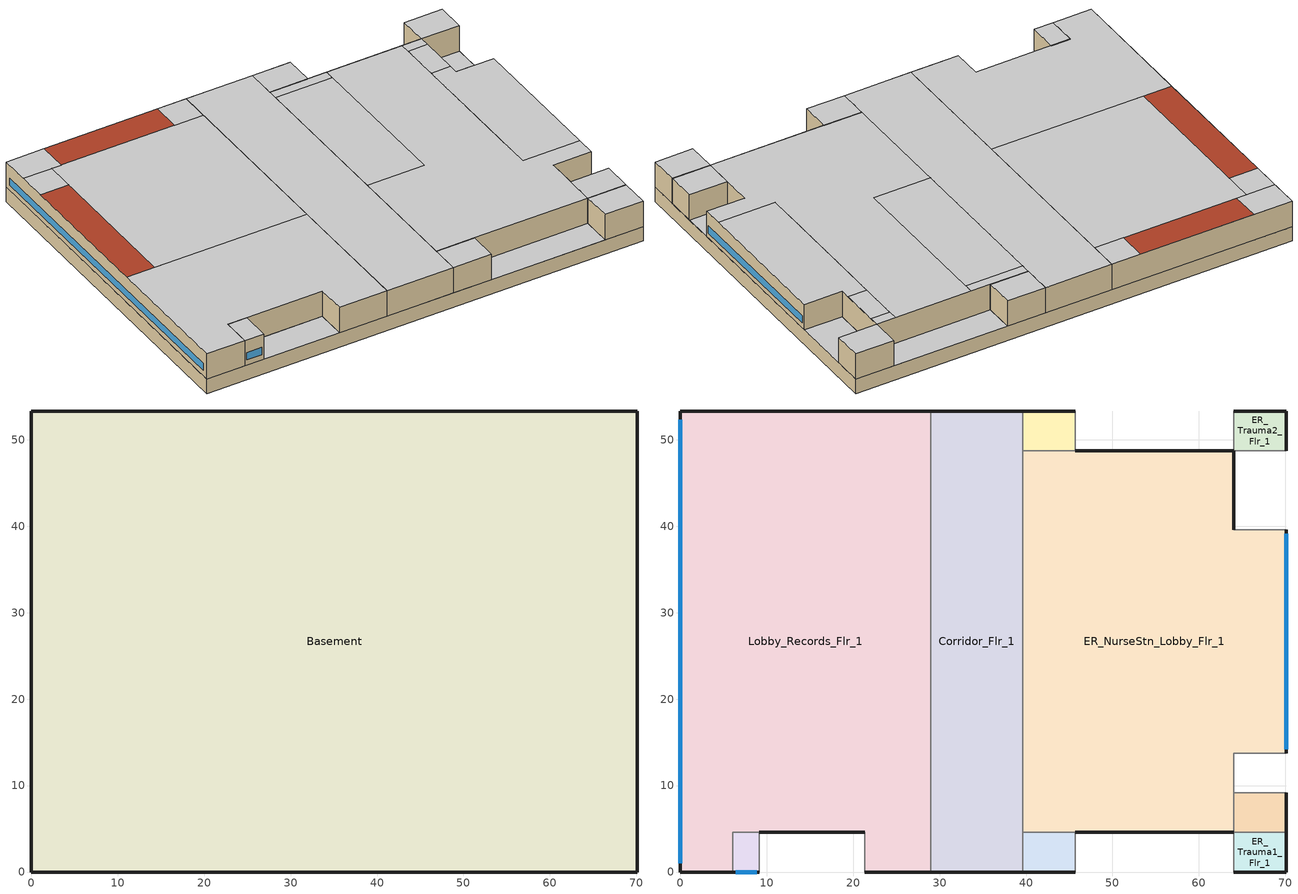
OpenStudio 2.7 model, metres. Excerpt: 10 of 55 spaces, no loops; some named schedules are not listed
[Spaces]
Basement
 floor othersidecoefficients: 70.1,53.34 70.1,0 0,0 0,53.34 z-2.44
 wall othersidecoefficients: 70.1,53.34 0,53.34 0,0 70.1,0 70.1,53.34 z-2.44:0
 ceiling adiabatic: 39.62,0 39.62,53.34 28.96,53.34 28.96,0 z0; 70.1,4.57 70.1,9.14 64.01,9.14 64.01,4.57 z0; 9.14,0 9.14,4.57 6.1,4.57 6.1,0 z0; 45.72,0 45.72,4.57 39.62,4.57 39.62,0 z0; 28.96,0 28.96,53.34 0,53.34 0,0 6.1,0 6.1,4.57 21.34,4.57 21.34,0 z0; 45.72,48.77 45.72,53.34 39.62,53.34 39.62,48.77 z0; 70.1,48.77 70.1,53.34 64.01,53.34 64.01,48.77 z0; 70.1,0 70.1,4.57 64.01,4.57 64.01,0 z0; 64.01,4.57 64.01,13.72 70.1,13.72 70.1,39.62 64.01,39.62 64.01,48.77 39.62,48.77 39.62,4.57 z0; 64.01,0 64.01,4.57 45.72,4.57 45.72,0 z0; 64.01,48.77 64.01,53.34 45.72,53.34 45.72,48.77 z0; 70.1,39.62 70.1,48.77 64.01,48.77 64.01,39.62 z0; 70.1,9.14 70.1,13.72 64.01,13.72 64.01,9.14 z0; 21.34,0 21.34,4.57 9.14,4.57 9.14,0 z0
ER_Exam3_Mult4_Flr_1
 floor adiabatic: 70.1,9.14 70.1,4.57 64.01,4.57 64.01,9.14 z0
 wall outside: 70.1,4.57 70.1,9.14 z0:4.27
 wall to ER_NurseStn_Lobby_Flr_1: 64.01,9.14 64.01,4.57 z0:4.27
 wall to ER_Trauma1_Flr_1: 64.01,4.57 70.1,4.57 z0:4.27
 wall adiabatic: 70.1,9.14 64.01,9.14 z0:4.27
 ceiling to OR_NurseStn_Lobby_Flr_2: 70.1,4.57 70.1,9.14 64.01,9.14 64.01,4.57 z4.27
Corridor_Flr_1
 floor adiabatic: 39.62,53.34 39.62,0 28.96,0 28.96,53.34 z0
 wall outside: 28.96,0 39.62,0 / 39.62,53.34 28.96,53.34 z0:4.27
 wall to Lobby_Records_Flr_1: 28.96,53.34 28.96,15.24 28.96,0 z0:4.27
 wall to ER_Exam1_Mult4_Flr_1: 39.62,0 39.62,4.57 z0:4.27
 wall to ER_Triage_Mult4_Flr_1: 39.62,48.77 39.62,53.34 z0:4.27
 wall to ER_NurseStn_Lobby_Flr_1: 39.62,4.57 39.62,48.77 z0:4.27
 ceiling to Corridor_Flr_2: 39.62,0 39.62,53.34 28.96,53.34 28.96,0 z4.27
ER_NurseStn_Lobby_Flr_1
 floor adiabatic: 64.01,48.77 64.01,39.62 70.1,39.62 70.1,13.72 64.01,13.72 64.01,4.57 39.62,4.57 39.62,48.77 z0
 wall outside: 70.1,13.72 70.1,39.62 / 64.01,39.62 64.01,48.77 45.72,48.77 / 45.72,4.57 64.01,4.57 z0:4.27
 wall to ER_Triage_Mult4_Flr_1: 45.72,48.77 39.62,48.77 z0:4.27
 wall to ER_Exam1_Mult4_Flr_1: 39.62,4.57 45.72,4.57 z0:4.27
 wall adiabatic: 70.1,39.62 64.01,39.62 / 64.01,9.14 64.01,13.72 70.1,13.72 z0:4.27
 window: 70.1,14.2 70.1,39.14 z0.91:2.13
 ceiling to OR1_Flr_2: 64.01,47.24 64.01,48.77 60.96,48.77 60.96,47.24 z4.27
 ceiling to OR4_Flr_2: 48.77,22.86 48.77,47.24 39.62,47.24 39.62,22.86 z4.27
 ceiling to OR_NurseStn_Lobby_Flr_2: 64.01,4.57 64.01,13.72 70.1,13.72 70.1,16.76 60.96,16.76 60.96,48.77 48.77,48.77 48.77,22.86 39.62,22.86 39.62,4.57 z4.27
 ceiling to OR2_Mult5_Flr_2: 64.01,41.15 64.01,47.24 60.96,47.24 60.96,41.15 z4.27
 ceiling to OR3_Flr_2: 48.77,47.24 48.77,48.77 39.62,48.77 39.62,47.24 z4.27
 ceiling adiabatic: 70.1,16.76 70.1,39.62 64.01,39.62 64.01,41.15 60.96,41.15 60.96,16.76 z4.27
ER_Trauma2_Flr_1
 floor adiabatic: 70.1,53.34 70.1,48.77 64.01,48.77 64.01,53.34 z0
 wall outside: 70.1,48.77 70.1,53.34 64.01,53.34 z0:4.27
 wall adiabatic: 64.01,53.34 64.01,48.77 70.1,48.77 z0:4.27
 ceiling to OR1_Flr_2: 70.1,48.77 70.1,53.34 64.01,53.34 64.01,48.77 z4.27
ER_Exam1_Mult4_Flr_1
 floor adiabatic: 45.72,4.57 45.72,0 39.62,0 39.62,4.57 z0
 wall outside: 39.62,0 45.72,0 z0:4.27
 wall adiabatic: 45.72,0 45.72,4.57 z0:4.27
 ceiling to OR_NurseStn_Lobby_Flr_2: 45.72,0 45.72,4.57 39.62,4.57 39.62,0 z4.27
Lobby_Records_Flr_1
 floor adiabatic: 28.96,53.34 28.96,0 21.34,0 21.34,4.57 6.1,4.57 6.1,0 0,0 0,53.34 z0
 wall outside: 28.96,53.34 0,53.34 0,0 6.1,0 / 21.34,0 28.96,0 / 9.14,4.57 21.34,4.57 z0:4.27
 wall to Office1_Mult4_Flr_1: 6.1,0 6.1,4.57 9.14,4.57 z0:4.27
 wall adiabatic: 21.34,4.57 21.34,0 z0:4.27
 window: 0,52.34 0,1 z0.91:2.13
 ceiling to IC_PatRoom1_Mult5_Flr_2: 28.96,48.77 28.96,53.34 24.38,53.34 24.38,48.77 z4.27
 ceiling to IC_PatRoom2_Flr_2: 6.1,48.77 6.1,53.34 0,53.34 0,48.77 z4.27
 ceiling to ICU_NurseStn_Lobby_Flr_2: 28.96,21.34 28.96,48.77 4.57,48.77 4.57,21.34 z4.27
 ceiling to IC_PatRoom3_Mult6_Flr_2: 4.57,44.2 4.57,48.77 0,48.77 0,44.2 z4.27
 ceiling to ICU_Flr_2: 28.96,0 28.96,21.34 0,21.34 0,0 6.1,0 6.1,4.57 21.34,4.57 21.34,0 z4.27
 roof outside: 24.38,48.77 24.38,53.34 6.1,53.34 6.1,48.77 z4.27; 4.57,21.34 4.57,44.2 0,44.2 0,21.34 z4.27
Office1_Mult4_Flr_1
 floor adiabatic: 9.14,4.57 9.14,0 6.1,0 6.1,4.57 z0
 wall outside: 6.1,0 9.14,0 z0:4.27
 wall adiabatic: 9.14,0 9.14,4.57 z0:4.27
 window: 6.41,0 8.84,0 z0.91:2.13
 ceiling to ICU_Flr_2: 9.14,0 9.14,4.57 6.1,4.57 6.1,0 z4.27
ER_Triage_Mult4_Flr_1
 floor adiabatic: 45.72,53.34 45.72,48.77 39.62,48.77 39.62,53.34 z0
 wall outside: 45.72,53.34 39.62,53.34 z0:4.27
 wall adiabatic: 45.72,48.77 45.72,53.34 z0:4.27
 ceiling to OR3_Flr_2: 45.72,48.77 45.72,53.34 39.62,53.34 39.62,48.77 z4.27
ER_Trauma1_Flr_1
 floor adiabatic: 70.1,4.57 70.1,0 64.01,0 64.01,4.57 z0
 wall outside: 64.01,0 70.1,0 70.1,4.57 z0:4.27
 wall adiabatic: 64.01,4.57 64.01,0 z0:4.27
 ceiling to OR_NurseStn_Lobby_Flr_2: 70.1,0 70.1,4.57 64.01,4.57 64.01,0 z4.27
[ClimateZones]
Climate Zone Institution Name 1=ASHRAE; Climate Zone Document Name 1=ANSI/ASHRAE Standard 169; Climate Zone Document Year 1=2006; Climate Zone Institution Name 2=CEC; Climate Zone Document Name 2=California Climate Zone Descriptions; Climate Zone Document Year 2=1995
[Building]
-Hospital-ASHRAE 169-2013-2A created: 2020-01-22 11:31:17 -0500: Standards Number of Stories=6; Standards Number of Above Ground Stories=5; Standards Building Type=Hospital
[Site]
Site 1: Terrain=City
[Space] Part of Total Floor Area=Yes
Name | Space Type | Building Story | Thermal Zone
ER_Exam3_Mult4_Flr_1 | Hospital ER_Exam | Building Story 2 | ER_Exam3_Mult4_Flr_1 ZN
ER_Trauma1_Flr_1 | Hospital ER_Trauma | Building Story 2 | ER_Trauma1_Flr_1 ZN
Corridor_Flr_1 | Hospital Corridor | Building Story 2 | Corridor_Flr_1 ZN
ER_NurseStn_Lobby_Flr_1 | Hospital ER_NurseStn | Building Story 2 | ER_NurseStn_Lobby_Flr_1 ZN
ER_Trauma2_Flr_1 | Hospital ER_Trauma | Building Story 2 | ER_Trauma2_Flr_1 ZN
ER_Exam1_Mult4_Flr_1 | Hospital ER_Exam | Building Story 2 | ER_Exam1_Mult4_Flr_1 ZN
Lobby_Records_Flr_1 | Hospital Lobby | Building Story 2 | Lobby_Records_Flr_1 ZN
Office1_Mult4_Flr_1 | Hospital Office | Building Story 2 | Office1_Mult4_Flr_1 ZN
Basement | Hospital Basement | Building Story 1 | Basement ZN
ER_Triage_Mult4_Flr_1 | Hospital ER_Triage | Building Story 2 | ER_Triage_Mult4_Flr_1 ZN
[BuildingStory]
Name | Nominal Z Coordinate {m}
Building Story 1 | -2.439
Building Story 2 | 0
[SpaceType] Standards Building Type=Hospital
Name | Default Schedule Set | Design Specification Outdoor Air Object | Standards Space Type
Hospital Corridor | Hospital Corridor Schedule Set | Hospital Corridor Ventilation | Corridor
Hospital ER_Exam | Hospital ER_Exam Schedule Set | Hospital ER_Exam Ventilation | ER_Exam
Hospital ER_NurseStn | Hospital ER_NurseStn Schedule Set | Hospital ER_NurseStn Ventilation | ER_NurseStn
Hospital ER_Trauma | Hospital ER_Trauma Schedule Set | Hospital ER_Trauma Ventilation | ER_Trauma
Hospital ER_Triage | Hospital ER_Triage Schedule Set | Hospital ER_Triage Ventilation | ER_Triage
Hospital Lobby | Hospital Lobby Schedule Set | Hospital Lobby Ventilation | Lobby
Hospital Office | Hospital Office Schedule Set | Hospital Office Ventilation | Office
Hospital Basement | Hospital Basement Schedule Set | Hospital Basement Ventilation | Basement
[People:Definition] Number of People Calculation Method=People/Area; Fraction Radiant=0.3
Name | People per Space Floor Area {person/m2}
Hospital Basement People Definition | 0.0269098
Hospital Corridor People Definition | 0.0107639
Hospital ER_Exam People Definition; Hospital ER_Trauma People Definition; Hospital ER_Triage People Definition | 0.215278
Hospital ER_NurseStn People Definition; Hospital Lobby People Definition | 0.0143483
Hospital Office People Definition | 0.0753474
[People] Work Efficiency Schedule=Work Efficiency Schedule; Clothing Insulation Schedule=Clothing Schedule; Air Velocity Schedule=Air Velocity Schedule; Multiplier=1
Name | People Definition | Space or SpaceType
Hospital Basement People | Hospital Basement People Definition | Hospital Basement
Hospital Corridor People | Hospital Corridor People Definition | Hospital Corridor
Hospital ER_Exam People | Hospital ER_Exam People Definition | Hospital ER_Exam
Hospital ER_NurseStn People | Hospital ER_NurseStn People Definition | Hospital ER_NurseStn
Hospital ER_Trauma People | Hospital ER_Trauma People Definition | Hospital ER_Trauma
Hospital ER_Triage People | Hospital ER_Triage People Definition | Hospital ER_Triage
Hospital Lobby People | Hospital Lobby People Definition | Hospital Lobby
Hospital Office People | Hospital Office People Definition | Hospital Office
[Lights:Definition] Design Level Calculation Method=Watts/Area; Fraction Radiant=0.7; Fraction Visible=0.2; Return Air Fraction=0
Name | Watts per Space Floor Area {W/m2}
Hospital Basement Lights Definition; Hospital Corridor Lights Definition; Hospital ER_NurseStn Lights Definition; Hospital Office Lights Definition | 10.7639
Hospital ER_Exam Lights Definition; Hospital ER_Trauma Lights Definition; Hospital ER_Triage Lights Definition | 29.0626
Hospital Lobby Lights Definition | 13.9931
[Lights] Fraction Replaceable=1
Name | Lights Definition | Space or SpaceType
Hospital Basement Lights | Hospital Basement Lights Definition | Hospital Basement
Hospital Corridor Lights | Hospital Corridor Lights Definition | Hospital Corridor
Hospital ER_Exam Lights | Hospital ER_Exam Lights Definition | Hospital ER_Exam
Hospital ER_NurseStn Lights | Hospital ER_NurseStn Lights Definition | Hospital ER_NurseStn
Hospital ER_Trauma Lights | Hospital ER_Trauma Lights Definition | Hospital ER_Trauma
Hospital ER_Triage Lights | Hospital ER_Triage Lights Definition | Hospital ER_Triage
Hospital Lobby Lights | Hospital Lobby Lights Definition | Hospital Lobby
Hospital Office Lights | Hospital Office Lights Definition | Hospital Office
[ElectricEquipment:Definition] Design Level Calculation Method=Watts/Area; Fraction Latent=0; Fraction Radiant=0.5; Fraction Lost=0
Name | Watts per Space Floor Area {W/m2}
Hospital Basement Elec Equip Definition | 8.07293
Hospital ER_Exam Elec Equip Definition | 16.1459
Hospital ER_NurseStn Elec Equip Definition | 14.6389
Hospital ER_Trauma Elec Equip Definition | 43.0556
Hospital ER_Triage Elec Equip Definition | 21.5278
Hospital Lobby Elec Equip Definition | 1.07639
Hospital Office Elec Equip Definition | 10.7639
[ElectricEquipment]
Name | Electric Equipment Definition | Space or SpaceType
Hospital Basement Elec Equip | Hospital Basement Elec Equip Definition | Hospital Basement
Hospital ER_Exam Elec Equip | Hospital ER_Exam Elec Equip Definition | Hospital ER_Exam
Hospital ER_NurseStn Elec Equip | Hospital ER_NurseStn Elec Equip Definition | Hospital ER_NurseStn
Hospital ER_Trauma Elec Equip | Hospital ER_Trauma Elec Equip Definition | Hospital ER_Trauma
Hospital ER_Triage Elec Equip | Hospital ER_Triage Elec Equip Definition | Hospital ER_Triage
Hospital Lobby Elec Equip | Hospital Lobby Elec Equip Definition | Hospital Lobby
Hospital Office Elec Equip | Hospital Office Elec Equip Definition | Hospital Office
[DesignSpecification:OutdoorAir] Outdoor Air Method=Sum
Hospital Basement Ventilation: Outdoor Air Flow per Floor Area {m3/s-m2}=0.000368275
Hospital Corridor Ventilation: Outdoor Air Flow per Floor Area {m3/s-m2}=0.0003048
Hospital ER_Exam Ventilation; Hospital ER_Trauma Ventilation; Hospital ER_Triage Ventilation: Outdoor Air Flow Air Changes per Hour {1/hr}=2
Hospital ER_NurseStn Ventilation; Hospital Lobby Ventilation; Hospital Office Ventilation: Outdoor Air Flow per Floor Area {m3/s-m2}=0.0003048; Outdoor Air Flow per Person {m3/s-person}=0.00235974
[DefaultScheduleSet] People Activity Level Schedule=Hospital ACTIVITY_SCH; Infiltration Schedule=Hospital INFIL_SCH_PNNL
Name | Number of People Schedule | Lighting Schedule | Electric Equipment Schedule
Hospital Basement Schedule Set | Hospital BLDG_OCC_SCH | Hospital BLDG_LIGHT_OFFICE_BSMT_SCH | Hospital BLDG_EQUIP_SCH
Hospital Corridor Schedule Set | Hospital BLDG_OCC_SCH | Hospital BLDG_LIGHT_CORRIDOR_SCH | Hospital BLDG_EQUIP_SCH
Hospital ER_Exam Schedule Set; Hospital ER_Trauma Schedule Set; Hospital ER_Triage Schedule Set | Hospital BLDG_OCC_EXTD_SCH | Hospital BLDG_LIGHT_EXTD_SCH | Hospital BLDG_EQUIP_EXTD_SCH
Hospital ER_NurseStn Schedule Set | Hospital BLDG_OCC_EXTD_SCH | Hospital BLDG_LIGHT_NURSEFLR1_SCH | Hospital BLDG_EQUIP_EXTD_SCH
Hospital Lobby Schedule Set | Hospital BLDG_OCC_SCH | Hospital BLDG_LIGHT_LOBBYFLR1_SCH | Hospital BLDG_EQUIP_SCH
Hospital Office Schedule Set | Hospital BLDG_OCC_SCH | Hospital BLDG_LIGHT_OFFICE_SCH | Hospital BLDG_EQUIP_SCH
[ThermostatSetpoint:DualSetpoint] Heating Setpoint Temperature Schedule=Hospital HTGSETP_SCH; Cooling Setpoint Temperature Schedule=Hospital CLGSETP_SCH
Hospital Basement Thermostat 1; Hospital Corridor Thermostat 1; Hospital ER_Exam Thermostat 1; Hospital ER_Exam Thermostat 2; Hospital ER_NurseStn Thermostat 1; Hospital ER_Trauma Thermostat 1; Hospital ER_Trauma Thermostat 2; Hospital ER_Triage Thermostat 1; Hospital Lobby Thermostat 1; Hospital Office Thermostat 2
[SpaceInfiltration:DesignFlowRate] Schedule=Hospital INFIL_SCH_PNNL; Design Flow Rate Calculation Method=Flow/ExteriorArea; Constant Term Coefficient=0; Temperature Term Coefficient=0; Velocity Term Coefficient=0.224; Velocity Squared Term Coefficient=0
Name | Space or SpaceType | Flow per Exterior Surface Area {m3/s-m2}
Corridor_Flr_1 Infiltration | Corridor_Flr_1 | 0.00102523
ER_Exam1_Mult4_Flr_1 Infiltration | ER_Exam1_Mult4_Flr_1 | 0.00102523
ER_Exam3_Mult4_Flr_1 Infiltration | ER_Exam3_Mult4_Flr_1 | 0.00102523
ER_NurseStn_Lobby_Flr_1 Infiltration | ER_NurseStn_Lobby_Flr_1 | 0.00102523
ER_Trauma1_Flr_1 Infiltration | ER_Trauma1_Flr_1 | 0.00102523
ER_Trauma2_Flr_1 Infiltration | ER_Trauma2_Flr_1 | 0.00102523
ER_Triage_Mult4_Flr_1 Infiltration | ER_Triage_Mult4_Flr_1 | 0.00102523
Lobby_Records_Flr_1 Infiltration | Lobby_Records_Flr_1 | 0.000728518
Office1_Mult4_Flr_1 Infiltration | Office1_Mult4_Flr_1 | 0.00102523
[ThermalZone] Use Ideal Air Loads=No
Name | Thermostat | Multiplier
Basement ZN | Hospital Basement Thermostat 1
Corridor_Flr_1 ZN | Hospital Corridor Thermostat 1
ER_Exam1_Mult4_Flr_1 ZN | Hospital ER_Exam Thermostat 1 | 4
ER_Exam3_Mult4_Flr_1 ZN | Hospital ER_Exam Thermostat 2 | 4
ER_NurseStn_Lobby_Flr_1 ZN | Hospital ER_NurseStn Thermostat 1
ER_Trauma1_Flr_1 ZN | Hospital ER_Trauma Thermostat 1
ER_Trauma2_Flr_1 ZN | Hospital ER_Trauma Thermostat 2
ER_Triage_Mult4_Flr_1 ZN | Hospital ER_Triage Thermostat 1 | 4
Lobby_Records_Flr_1 ZN | Hospital Lobby Thermostat 1
Office1_Mult4_Flr_1 ZN | Hospital Office Thermostat 2 | 5
[AvailabilityManager:NightCycle] Control Type=CycleOnAny; Thermostat Tolerance {deltaC}=1
Name | Cycling Run Time {s}
Availability Manager Night Cycle 1; Availability Manager Night Cycle 2; Availability Manager Night Cycle 3; Availability Manager Night Cycle 4; Availability Manager Night Cycle 5; Availability Manager Night Cycle 6; Availability Manager Night Cycle 7 | 1800
Availability Manager Night Cycle 8 | 3600
[Refrigeration:Compressor] Refrigeration Compressor Power Curve=Old_Low_Temp_Comp_Pwr_Curve; Refrigeration Compressor Capacity Curve=Old_Low_Temp_Comp_Cap_Curve; Rated Return Gas Temperature {C}=18.3; Rated Subcooling {deltaC}=0
Refrigeration Compressor 1; Refrigeration Compressor 2; Refrigeration Compressor 3; Refrigeration Compressor 4; Refrigeration Compressor 5; Refrigeration Compressor 6; Refrigeration Compressor 7; Refrigeration Compressor 8; Refrigeration Compressor 9; Refrigeration Compressor 10; Refrigeration Compressor 11; Refrigeration Compressor 12; Refrigeration Compressor 13; Refrigeration Compressor 14; Refrigeration Compressor 15; Refrigeration Compressor 16; Refrigeration Compressor 17; Refrigeration Compressor 18; Refrigeration Compressor 19; Refrigeration Compressor 20
[Schedule:Ruleset]
Name | Default Day Schedule | Summer Design Day Schedule | Winter Design Day Schedule
Clothing Schedule | Clothing Schedule Default Winter Clothes
Air Velocity Schedule | Air Velocity Schedule Default
Work Efficiency Schedule | Work Efficiency Schedule Default
Hospital BLDG_OCC_SCH | Hospital BLDG_OCC_SCH Default | Hospital BLDG_OCC_SCH Summer Design Day | Hospital BLDG_OCC_SCH Winter Design Day
Hospital ACTIVITY_SCH | Hospital ACTIVITY_SCH Default | Hospital ACTIVITY_SCH Summer Design Day | Hospital ACTIVITY_SCH Winter Design Day
Hospital BLDG_LIGHT_OFFICE_BSMT_SCH | Hospital BLDG_LIGHT_OFFICE_BSMT_SCH Default | Hospital BLDG_LIGHT_OFFICE_BSMT_SCH Summer Design Day | Hospital BLDG_LIGHT_OFFICE_BSMT_SCH Winter Design Day
Hospital BLDG_EQUIP_SCH | Hospital BLDG_EQUIP_SCH Default | Hospital BLDG_EQUIP_SCH Summer Design Day | Hospital BLDG_EQUIP_SCH Winter Design Day
Hospital INFIL_SCH_PNNL | Hospital INFIL_SCH_PNNL Default | Hospital INFIL_SCH_PNNL Summer Design Day | Hospital INFIL_SCH_PNNL Winter Design Day
Hospital HTGSETP_SCH | Hospital HTGSETP_SCH Default | Hospital HTGSETP_SCH Summer Design Day | Hospital HTGSETP_SCH Winter Design Day
Hospital CLGSETP_SCH | Hospital CLGSETP_SCH Default | Hospital CLGSETP_SCH Summer Design Day | Hospital CLGSETP_SCH Winter Design Day
Hospital BLDG_LIGHT_CORRIDOR_SCH | Hospital BLDG_LIGHT_CORRIDOR_SCH Default | Hospital BLDG_LIGHT_CORRIDOR_SCH Summer Design Day | Hospital BLDG_LIGHT_CORRIDOR_SCH Winter Design Day
Hospital BLDG_OCC_EXTD_SCH | Hospital BLDG_OCC_EXTD_SCH Default | Hospital BLDG_OCC_EXTD_SCH Summer Design Day | Hospital BLDG_OCC_EXTD_SCH Winter Design Day
Hospital BLDG_LIGHT_EXTD_SCH | Hospital BLDG_LIGHT_EXTD_SCH Default | Hospital BLDG_LIGHT_EXTD_SCH Summer Design Day | Hospital BLDG_LIGHT_EXTD_SCH Winter Design Day
Hospital BLDG_EQUIP_EXTD_SCH | Hospital BLDG_EQUIP_EXTD_SCH Default | Hospital BLDG_EQUIP_EXTD_SCH Summer Design Day | Hospital BLDG_EQUIP_EXTD_SCH Winter Design Day
Hospital BLDG_LIGHT_NURSEFLR1_SCH | Hospital BLDG_LIGHT_NURSEFLR1_SCH Default | Hospital BLDG_LIGHT_NURSEFLR1_SCH Summer Design Day | Hospital BLDG_LIGHT_NURSEFLR1_SCH Winter Design Day
Hospital BLDG_LIGHT_LOBBYFLR1_SCH | Hospital BLDG_LIGHT_LOBBYFLR1_SCH Default | Hospital BLDG_LIGHT_LOBBYFLR1_SCH Summer Design Day | Hospital BLDG_LIGHT_LOBBYFLR1_SCH Winter Design Day
Hospital BLDG_LIGHT_OFFICE_SCH | Hospital BLDG_LIGHT_OFFICE_SCH Default | Hospital BLDG_LIGHT_OFFICE_SCH Summer Design Day | Hospital BLDG_LIGHT_OFFICE_SCH Winter Design Day
[Schedule:Day]
Hospital ACTIVITY_SCH Default; Hospital ACTIVITY_SCH Winter Design Day; Hospital ACTIVITY_SCH Summer Design Day: 24, 0, 120
Hospital INFIL_SCH_PNNL Default; Hospital INFIL_SCH_PNNL Winter Design Day; Hospital INFIL_SCH_PNNL Summer Design Day: 24, 0, 0.25
Hospital HTGSETP_SCH Default; Hospital HTGSETP_SCH Winter Design Day; Hospital HTGSETP_SCH Summer Design Day: 24, 0, 21
Hospital CLGSETP_SCH Default; Hospital CLGSETP_SCH Winter Design Day; Hospital CLGSETP_SCH Summer Design Day: 24, 0, 24
Hospital BLDG_OCC_EXTD_SCH Default; Hospital BLDG_EQUIP_EXTD_SCH Default: 8, 0, 0.4, 16, 0, 0.6, 24, 0, 0.4
Hospital BLDG_OCC_EXTD_SCH Summer Design Day; Hospital BLDG_LIGHT_EXTD_SCH Summer Design Day; Hospital BLDG_EQUIP_EXTD_SCH Summer Design Day: 24, 0, 1
Hospital BLDG_OCC_EXTD_SCH Winter Design Day; Hospital BLDG_LIGHT_EXTD_SCH Winter Design Day; Hospital BLDG_EQUIP_EXTD_SCH Winter Design Day: 24, 0, 0
Hospital BLDG_LIGHT_EXTD_SCH Default: 8, 0, 0.5, 16, 0, 0.7, 24, 0, 0.5
[Schedule:Rule] Date Specification Type=DateRange; Start Month=1; Start Day=1; End Month=12; End Day=31
Name | Schedule Ruleset | Rule Order | Day Schedule | Apply Monday | Apply Tuesday | Apply Wednesday | Apply Thursday | Apply Friday | Apply Saturday
Schedule Rule 8 | Hospital INFIL_SCH_PNNL | 0 | Hospital INFIL_SCH_PNNL Default|WntrDsn|SmrDsn|Sat|Wkdy Day | Yes | Yes | Yes | Yes | Yes | Yes
Schedule Rule 13 | Hospital BLDG_OCC_EXTD_SCH | 1 | Hospital BLDG_OCC_EXTD_SCH Sat Day |  |  |  |  |  | Yes
Schedule Rule 14 | Hospital BLDG_OCC_EXTD_SCH | 0 | Hospital BLDG_OCC_EXTD_SCH Wkdy Day | Yes | Yes | Yes | Yes | Yes
Schedule Rule 15 | Hospital BLDG_LIGHT_EXTD_SCH | 1 | Hospital BLDG_LIGHT_EXTD_SCH Sat Day |  |  |  |  |  | Yes
Schedule Rule 16 | Hospital BLDG_LIGHT_EXTD_SCH | 0 | Hospital BLDG_LIGHT_EXTD_SCH Wkdy Day | Yes | Yes | Yes | Yes | Yes
[Curve:Bicubic] Minimum Value of x=-40; Maximum Value of x=-17.8; Minimum Value of y=4.4; Maximum Value of y=54.4
Name | Coefficient1 Constant | Coefficient2 x | Coefficient3 x**2 | Coefficient4 y | Coefficient5 y**2 | Coefficient6 x*y | Coefficient7 x**3 | Coefficient8 y**3 | Coefficient9 x**2*y | Coefficient10 x*y**2
Old_Low_Temp_Comp_Pwr_Curve | 29669.3 | 1027.63 | 18.1066 | -442.2 | 11.1335 | -20.3805 | 0.139981 | -0.0588669 | -0.218452 | 0.203858
Old_Low_Temp_Comp_Cap_Curve | 170752 | 6102.9 | 78.262 | -2959.43 | 19.7877 | -90.9581 | 0.435965 | -0.0411577 | -0.608846 | 0.459133
